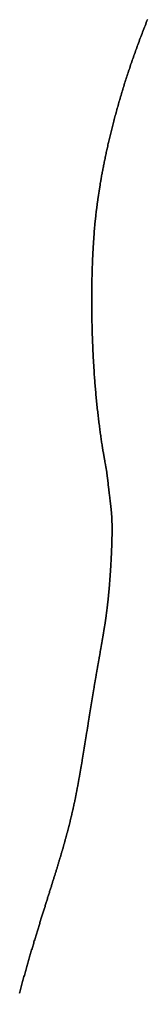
# Model space of a CAD drawing. Header units: inches. Extents: x 130170 to 284068, y 377793 to 804530.
# Drawn here: x 248910 to 248925.6, y 748165.6 to 748283.8 of the extents above; entities that cross this region are included whole.
import ezdxf

# ---------------------------------------------------------------- set-up
doc = ezdxf.new("R2010")
doc.units = ezdxf.units.IN
doc.header["$MEASUREMENT"] = 0
doc.layers.add('muni_il', color=7, linetype='Continuous')

msp = doc.modelspace()

# ---------------------------------------------------------------- linework, layer by layer
at = {"layer": 'muni_il'}
for points in [[(248925.57, 748283.8), (248925.49, 748283.61), (248925.41, 748283.42), (248925.34, 748283.22), (248925.26, 748283.03), (248925.19, 748282.84), (248925.11, 748282.65), (248925.04, 748282.46), (248924.96, 748282.26), (248924.89, 748282.07), (248924.81, 748281.88), (248924.74, 748281.69), (248924.67, 748281.5), (248924.6, 748281.3), (248924.53, 748281.11), (248924.46, 748280.92), (248924.38, 748280.73), (248924.31, 748280.54), (248924.25, 748280.35), (248924.18, 748280.16), (248924.11, 748279.97), (248924.04, 748279.78), (248923.97, 748279.59), (248923.91, 748279.4), (248923.84, 748279.21), (248923.77, 748279.02), (248923.71, 748278.83), (248923.64, 748278.64), (248923.58, 748278.45), (248923.51, 748278.27), (248923.45, 748278.08), (248923.39, 748277.89), (248923.32, 748277.7), (248923.26, 748277.52), (248923.2, 748277.33), (248923.14, 748277.15), (248923.08, 748276.96), (248923.02, 748276.77), (248922.96, 748276.59), (248922.9, 748276.41), (248922.84, 748276.22), (248922.78, 748276.04), (248922.73, 748275.86), (248922.67, 748275.67), (248922.61, 748275.49), (248922.56, 748275.31), (248922.5, 748275.13), (248922.45, 748274.95), (248922.39, 748274.77), (248922.34, 748274.59), (248922.29, 748274.41), (248922.23, 748274.23), (248922.18, 748274.05), (248922.13, 748273.88), (248922.08, 748273.7), (248922.03, 748273.53), (248921.98, 748273.35), (248921.93, 748273.17), (248921.88, 748273), (248921.83, 748272.83), (248921.78, 748272.65), (248921.74, 748272.48), (248921.69, 748272.31), (248921.64, 748272.14), (248921.6, 748271.97), (248921.55, 748271.8), (248921.51, 748271.63), (248921.46, 748271.46), (248921.42, 748271.29), (248921.38, 748271.13), (248921.33, 748270.96), (248921.29, 748270.8), (248921.25, 748270.63), (248921.21, 748270.47), (248921.17, 748270.3), (248921.13, 748270.14), (248921.09, 748269.98), (248921.05, 748269.82), (248921.01, 748269.66), (248920.97, 748269.5), (248920.93, 748269.34), (248920.89, 748269.18), (248920.86, 748269.03), (248920.82, 748268.87), (248920.79, 748268.71), (248920.75, 748268.56), (248920.72, 748268.4), (248920.68, 748268.25), (248920.65, 748268.1), (248920.61, 748267.95), (248920.58, 748267.8), (248920.55, 748267.65), (248920.51, 748267.5), (248920.48, 748267.35), (248920.45, 748267.2), (248920.42, 748267.05), (248920.39, 748266.91), (248920.36, 748266.76), (248920.33, 748266.62), (248920.3, 748266.47), (248920.27, 748266.33), (248920.24, 748266.19), (248920.22, 748266.05), (248920.19, 748265.91), (248920.16, 748265.77), (248920.13, 748265.63), (248920.11, 748265.49), (248920.08, 748265.35), (248920.06, 748265.22), (248920.03, 748265.08), (248920.01, 748264.95), (248919.98, 748264.81), (248919.96, 748264.68), (248919.93, 748264.54), (248919.91, 748264.41), (248919.89, 748264.28), (248919.87, 748264.15), (248919.84, 748264.02), (248919.82, 748263.89), (248919.8, 748263.76), (248919.78, 748263.63), (248919.76, 748263.51), (248919.74, 748263.38), (248919.72, 748263.26), (248919.7, 748263.13), (248919.68, 748263.01), (248919.66, 748262.88), (248919.64, 748262.76), (248919.62, 748262.64), (248919.6, 748262.51), (248919.58, 748262.39), (248919.57, 748262.27), (248919.55, 748262.15), (248919.53, 748262.03), (248919.51, 748261.91), (248919.5, 748261.79), (248919.48, 748261.67), (248919.47, 748261.56), (248919.45, 748261.44), (248919.43, 748261.32), (248919.42, 748261.21), (248919.4, 748261.09), (248919.39, 748260.97), (248919.38, 748260.86), (248919.36, 748260.74), (248919.35, 748260.63), (248919.33, 748260.51), (248919.32, 748260.4), (248919.31, 748260.29), (248919.29, 748260.17), (248919.28, 748260.06), (248919.27, 748259.95), (248919.26, 748259.83), (248919.24, 748259.72), (248919.23, 748259.61), (248919.22, 748259.5), (248919.21, 748259.39), (248919.2, 748259.27), (248919.19, 748259.16), (248919.17, 748259.05), (248919.16, 748258.94), (248919.15, 748258.83), (248919.14, 748258.71), (248919.13, 748258.6), (248919.12, 748258.49), (248919.11, 748258.38), (248919.1, 748258.27), (248919.09, 748258.15), (248919.08, 748258.04), (248919.07, 748257.93), (248919.07, 748257.82), (248919.06, 748257.7), (248919.05, 748257.59), (248919.04, 748257.48), (248919.03, 748257.36), (248919.02, 748257.25), (248919.01, 748257.13), (248919.01, 748257.02), (248919, 748256.9), (248918.99, 748256.79), (248918.98, 748256.67), (248918.97, 748256.55), (248918.97, 748256.44), (248918.96, 748256.32), (248918.95, 748256.2), (248918.95, 748256.08), (248918.94, 748255.96), (248918.93, 748255.84), (248918.93, 748255.72), (248918.92, 748255.6), (248918.91, 748255.48), (248918.91, 748255.35), (248918.9, 748255.23), (248918.89, 748255.1), (248918.89, 748254.98), (248918.88, 748254.85), (248918.88, 748254.73), (248918.87, 748254.6), (248918.87, 748254.47), (248918.86, 748254.34), (248918.86, 748254.21), (248918.85, 748254.08), (248918.85, 748253.95), (248918.84, 748253.81), (248918.84, 748253.68), (248918.83, 748253.54), (248918.83, 748253.41), (248918.83, 748253.27), (248918.82, 748253.13), (248918.82, 748252.99), (248918.81, 748252.85), (248918.81, 748252.71), (248918.81, 748252.56), (248918.8, 748252.42), (248918.8, 748252.27), (248918.8, 748252.13), (248918.8, 748251.98), (248918.79, 748251.83), (248918.79, 748251.68), (248918.79, 748251.53), (248918.79, 748251.38), (248918.78, 748251.22), (248918.78, 748251.07), (248918.78, 748250.91), (248918.78, 748250.75), (248918.78, 748250.6), (248918.78, 748250.44), (248918.78, 748250.27), (248918.78, 748250.11), (248918.78, 748249.95), (248918.78, 748249.78), (248918.78, 748249.62), (248918.78, 748249.45), (248918.78, 748249.28), (248918.78, 748249.11), (248918.78, 748248.94), (248918.78, 748248.77), (248918.78, 748248.59), (248918.78, 748248.42), (248918.78, 748248.24), (248918.79, 748248.06), (248918.79, 748247.88), (248918.79, 748247.7), (248918.79, 748247.52), (248918.8, 748247.34), (248918.8, 748247.16), (248918.8, 748246.97), (248918.81, 748246.79), (248918.81, 748246.6), (248918.82, 748246.41), (248918.82, 748246.22), (248918.83, 748246.03), (248918.83, 748245.84), (248918.84, 748245.65), (248918.84, 748245.46), (248918.85, 748245.26), (248918.86, 748245.07), (248918.87, 748244.87), (248918.87, 748244.68), (248918.88, 748244.48), (248918.89, 748244.28), (248918.9, 748244.08), (248918.91, 748243.88), (248918.91, 748243.68), (248918.92, 748243.48), (248918.93, 748243.28), (248918.94, 748243.08), (248918.95, 748242.88), (248918.96, 748242.67), (248918.98, 748242.47), (248918.99, 748242.26), (248919, 748242.06), (248919.01, 748241.86), (248919.02, 748241.65), (248919.04, 748241.44), (248919.05, 748241.24), (248919.06, 748241.03), (248919.08, 748240.83), (248919.09, 748240.62), (248919.11, 748240.41), (248919.12, 748240.21), (248919.14, 748240), (248919.15, 748239.79), (248919.17, 748239.59), (248919.19, 748239.38), (248919.2, 748239.18), (248919.22, 748238.97), (248919.24, 748238.77), (248919.26, 748238.56), (248919.28, 748238.36), (248919.29, 748238.16), (248919.31, 748237.95), (248919.33, 748237.75), (248919.35, 748237.55), (248919.37, 748237.35), (248919.39, 748237.15), (248919.41, 748236.95), (248919.43, 748236.75), (248919.45, 748236.55), (248919.48, 748236.36), (248919.5, 748236.16), (248919.52, 748235.97), (248919.54, 748235.78), (248919.56, 748235.59), (248919.59, 748235.4), (248919.61, 748235.21), (248919.63, 748235.02), (248919.65, 748234.84), (248919.68, 748234.65), (248919.7, 748234.47), (248919.72, 748234.29), (248919.75, 748234.11), (248919.77, 748233.94), (248919.79, 748233.76), (248919.82, 748233.59), (248919.84, 748233.42), (248919.87, 748233.25), (248919.89, 748233.09), (248919.91, 748232.92), (248919.94, 748232.76), (248919.96, 748232.6), (248919.98, 748232.45), (248920.01, 748232.29), (248920.03, 748232.14), (248920.05, 748231.99), (248920.08, 748231.85), (248920.1, 748231.71), (248920.12, 748231.57), (248920.14, 748231.43), (248920.17, 748231.3), (248920.19, 748231.17), (248920.21, 748231.04), (248920.23, 748230.91), (248920.25, 748230.79), (248920.27, 748230.68), (248920.29, 748230.56), (248920.31, 748230.45), (248920.33, 748230.34), (248920.35, 748230.24), (248920.37, 748230.14), (248920.38, 748230.04), (248920.4, 748229.95), (248920.42, 748229.86), (248920.43, 748229.78), (248920.45, 748229.69), (248920.46, 748229.62), (248920.48, 748229.54), (248920.49, 748229.47), (248920.5, 748229.4), (248920.52, 748229.34), (248920.53, 748229.28), (248920.54, 748229.22), (248920.55, 748229.17), (248920.56, 748229.12), (248920.57, 748229.08), (248920.58, 748229.03), (248920.58, 748228.99), (248920.59, 748228.96), (248920.6, 748228.92), (248920.6, 748228.89), (248920.61, 748228.87), (248920.61, 748228.84), (248920.62, 748228.82), (248920.62, 748228.79), (248920.62, 748228.77), (248920.62, 748228.76), (248920.63, 748228.74), (248920.63, 748228.72), (248920.63, 748228.7), (248920.63, 748228.69), (248920.76, 748227.5), (248920.78, 748227.3), (248920.79, 748227.19), (248920.8, 748227.1), (248920.81, 748227), (248920.83, 748226.9), (248920.84, 748226.81), (248920.85, 748226.72), (248920.86, 748226.63), (248920.87, 748226.54), (248920.88, 748226.45), (248920.89, 748226.37), (248920.9, 748226.28), (248920.91, 748226.2), (248920.92, 748226.12), (248920.93, 748226.04), (248920.94, 748225.97), (248920.95, 748225.89), (248920.96, 748225.82), (248920.97, 748225.75), (248920.97, 748225.68), (248920.98, 748225.61), (248920.99, 748225.55), (248921, 748225.48), (248921, 748225.42), (248921.01, 748225.36), (248921.02, 748225.3), (248921.03, 748225.24), (248921.03, 748225.18), (248921.04, 748225.12), (248921.05, 748225.07), (248921.05, 748225.01), (248921.06, 748224.96), (248921.07, 748224.91), (248921.07, 748224.86), (248921.08, 748224.81), (248921.08, 748224.76), (248921.09, 748224.71), (248921.09, 748224.66), (248921.1, 748224.61), (248921.1, 748224.57), (248921.11, 748224.52), (248921.11, 748224.48), (248921.12, 748224.44), (248921.12, 748224.39), (248921.13, 748224.35), (248921.13, 748224.31), (248921.13, 748224.27), (248921.14, 748224.23), (248921.14, 748224.19), (248921.15, 748224.15), (248921.15, 748224.11), (248921.15, 748224.07), (248921.16, 748224.04), (248921.16, 748224), (248921.16, 748223.96), (248921.17, 748223.93), (248921.17, 748223.89), (248921.17, 748223.85), (248921.17, 748223.82), (248921.18, 748223.78), (248921.18, 748223.75), (248921.18, 748223.71), (248921.19, 748223.68), (248921.19, 748223.64), (248921.19, 748223.61), (248921.19, 748223.58), (248921.2, 748223.54), (248921.2, 748223.51), (248921.2, 748223.48), (248921.2, 748223.44), (248921.2, 748223.41), (248921.21, 748223.38), (248921.21, 748223.34), (248921.21, 748223.31), (248921.21, 748223.28), (248921.21, 748223.25), (248921.21, 748223.21), (248921.22, 748223.18), (248921.22, 748223.15), (248921.22, 748223.12), (248921.22, 748223.08), (248921.22, 748223.05), (248921.22, 748223.02), (248921.22, 748222.99), (248921.23, 748222.96), (248921.23, 748222.92), (248921.23, 748222.89), (248921.23, 748222.86), (248921.23, 748222.83), (248921.23, 748222.79), (248921.23, 748222.76), (248921.23, 748222.73), (248921.23, 748222.7), (248921.23, 748222.67), (248921.24, 748222.63), (248921.24, 748222.6), (248921.24, 748222.57), (248921.24, 748222.54), (248921.24, 748222.5), (248921.24, 748222.47), (248921.24, 748222.44), (248921.24, 748222.41), (248921.24, 748222.37), (248921.24, 748222.34), (248921.24, 748222.31), (248921.24, 748222.28), (248921.24, 748222.24), (248921.24, 748222.21), (248921.24, 748222.18), (248921.24, 748222.14), (248921.24, 748222.11), (248921.24, 748222.08), (248921.24, 748222.04), (248921.24, 748222.01), (248921.24, 748221.98), (248921.24, 748221.94), (248921.24, 748221.91), (248921.24, 748221.88), (248921.24, 748221.84), (248921.24, 748221.81), (248921.24, 748221.78), (248921.24, 748221.74), (248921.24, 748221.71), (248921.24, 748221.67), (248921.24, 748221.64), (248921.24, 748221.61), (248921.24, 748221.57), (248921.24, 748221.54), (248921.24, 748221.5), (248921.24, 748221.47), (248921.24, 748221.43), (248921.24, 748221.4), (248921.24, 748221.36), (248921.24, 748221.33), (248921.24, 748221.29), (248921.24, 748221.26), (248921.24, 748221.22), (248921.24, 748221.19), (248921.24, 748221.15), (248921.24, 748221.12), (248921.24, 748221.08), (248921.24, 748221.04), (248921.24, 748221.01), (248921.23, 748220.97), (248921.23, 748220.94), (248921.23, 748220.9), (248921.23, 748220.86), (248921.23, 748220.83), (248921.23, 748220.79), (248921.23, 748220.75), (248921.23, 748220.72), (248921.23, 748220.68), (248921.23, 748220.64), (248921.23, 748220.61), (248921.23, 748220.57), (248921.22, 748220.53), (248921.22, 748220.5), (248921.22, 748220.46), (248921.22, 748220.42), (248921.22, 748220.38), (248921.22, 748220.35), (248921.22, 748220.31), (248921.22, 748220.27), (248921.22, 748220.23), (248921.21, 748220.19), (248921.21, 748220.16), (248921.21, 748220.12), (248921.21, 748220.08), (248921.21, 748220.04), (248921.21, 748220), (248921.21, 748219.96), (248921.21, 748219.92), (248921.2, 748219.89), (248921.2, 748219.85), (248921.2, 748219.81), (248921.2, 748219.77), (248921.2, 748219.73), (248921.2, 748219.69), (248921.2, 748219.65), (248921.19, 748219.61), (248921.19, 748219.57), (248921.19, 748219.53), (248921.19, 748219.49), (248921.19, 748219.45), (248921.19, 748219.41), (248921.19, 748219.37), (248921.18, 748219.33), (248921.18, 748219.29), (248921.18, 748219.25), (248921.18, 748219.21), (248921.18, 748219.17), (248921.18, 748219.13), (248921.17, 748219.09), (248921.17, 748219.05), (248921.17, 748219.01), (248921.17, 748218.97), (248921.17, 748218.93), (248921.16, 748218.89), (248921.16, 748218.84), (248921.16, 748218.8), (248921.16, 748218.76), (248921.16, 748218.72), (248921.15, 748218.68), (248921.15, 748218.64), (248921.15, 748218.6), (248921.15, 748218.55), (248921.15, 748218.51), (248921.14, 748218.47), (248921.14, 748218.43), (248921.14, 748218.39), (248921.14, 748218.34), (248921.14, 748218.3), (248921.13, 748218.26), (248921.13, 748218.22), (248921.13, 748218.17), (248921.13, 748218.13), (248921.13, 748218.09), (248921.12, 748218.05), (248921.12, 748218), (248921.12, 748217.96), (248921.12, 748217.92), (248921.11, 748217.87), (248921.11, 748217.83), (248921.11, 748217.79), (248921.11, 748217.74), (248921.1, 748217.7), (248921.1, 748217.66), (248921.1, 748217.61), (248921.1, 748217.57), (248921.09, 748217.53), (248921.09, 748217.48), (248921.09, 748217.44), (248921.09, 748217.4), (248921.08, 748217.35), (248921.08, 748217.31), (248921.08, 748217.26), (248921.08, 748217.22), (248921.07, 748217.18), (248921.07, 748217.13), (248921.07, 748217.09), (248921.07, 748217.04), (248921.06, 748217), (248921.06, 748216.96), (248921.06, 748216.91), (248921.05, 748216.87), (248921.05, 748216.82), (248921.05, 748216.78), (248921.05, 748216.74), (248921.04, 748216.69), (248921.04, 748216.65), (248921.04, 748216.6), (248921.03, 748216.56), (248921.03, 748216.51), (248921.03, 748216.47), (248921.03, 748216.42), (248921.02, 748216.38), (248921.02, 748216.34), (248921.02, 748216.29), (248921.01, 748216.25), (248921.01, 748216.2), (248921.01, 748216.16), (248921, 748216.11), (248921, 748216.07), (248921, 748216.02), (248920.99, 748215.98), (248920.99, 748215.93), (248920.99, 748215.89), (248920.98, 748215.84), (248920.98, 748215.8), (248920.98, 748215.76), (248920.98, 748215.71), (248920.97, 748215.67), (248920.97, 748215.62), (248920.97, 748215.58), (248920.96, 748215.53), (248920.96, 748215.49), (248920.95, 748215.44), (248920.95, 748215.4), (248920.95, 748215.35), (248920.94, 748215.31), (248920.94, 748215.26), (248920.94, 748215.22), (248920.93, 748215.18), (248920.93, 748215.13), (248920.93, 748215.09), (248920.92, 748215.04), (248920.92, 748215), (248920.92, 748214.95), (248920.91, 748214.91), (248920.91, 748214.87), (248920.91, 748214.82), (248920.9, 748214.78), (248920.9, 748214.73), (248920.89, 748214.69), (248920.89, 748214.64), (248920.89, 748214.6), (248920.88, 748214.56), (248920.88, 748214.51), (248920.87, 748214.47), (248920.87, 748214.42), (248920.87, 748214.38), (248920.86, 748214.34), (248920.86, 748214.29), (248920.86, 748214.25), (248920.85, 748214.2), (248920.85, 748214.16), (248920.84, 748214.12), (248920.84, 748214.07), (248920.83, 748214.03), (248920.83, 748213.98), (248920.83, 748213.94), (248920.82, 748213.9), (248920.82, 748213.85), (248920.81, 748213.81), (248920.81, 748213.77), (248920.81, 748213.72), (248920.8, 748213.68), (248920.8, 748213.64), (248920.79, 748213.59), (248920.79, 748213.55), (248920.78, 748213.51), (248920.78, 748213.46), (248920.78, 748213.42), (248920.77, 748213.38), (248920.77, 748213.33), (248920.76, 748213.29), (248920.76, 748213.25), (248920.75, 748213.2), (248920.75, 748213.16), (248920.74, 748213.12), (248920.74, 748213.07), (248920.73, 748213.03), (248920.73, 748212.99), (248920.72, 748212.94), (248920.72, 748212.9), (248920.71, 748212.86), (248920.71, 748212.81), (248920.7, 748212.77), (248920.7, 748212.73), (248920.69, 748212.68), (248920.69, 748212.64), (248920.68, 748212.6), (248920.68, 748212.55), (248920.67, 748212.51), (248920.67, 748212.47), (248920.66, 748212.42), (248920.66, 748212.38), (248920.65, 748212.34), (248920.65, 748212.29), (248920.64, 748212.25), (248920.64, 748212.21), (248920.63, 748212.16), (248920.63, 748212.12), (248920.62, 748212.08), (248920.62, 748212.03), (248920.61, 748211.99), (248920.6, 748211.95), (248920.6, 748211.9), (248920.59, 748211.86), (248920.59, 748211.82), (248920.58, 748211.77), (248920.58, 748211.73), (248920.57, 748211.68), (248920.56, 748211.64), (248920.56, 748211.6), (248920.55, 748211.55), (248920.55, 748211.51), (248920.54, 748211.46), (248920.53, 748211.42), (248920.53, 748211.38), (248920.52, 748211.33), (248920.51, 748211.29), (248920.51, 748211.24), (248920.5, 748211.2), (248920.5, 748211.15), (248920.49, 748211.11), (248920.48, 748211.06), (248920.48, 748211.02), (248920.47, 748210.97), (248920.46, 748210.93), (248920.46, 748210.88), (248920.45, 748210.84), (248920.44, 748210.79), (248920.44, 748210.75), (248920.43, 748210.7), (248920.42, 748210.65), (248920.42, 748210.61), (248920.41, 748210.56), (248920.4, 748210.52), (248920.39, 748210.47), (248920.39, 748210.42), (248920.38, 748210.38), (248920.37, 748210.33), (248920.36, 748210.28), (248920.36, 748210.23), (248920.35, 748210.19), (248920.34, 748210.14), (248920.33, 748210.09), (248920.33, 748210.04), (248920.32, 748210), (248920.31, 748209.95), (248920.3, 748209.9), (248920.3, 748209.85), (248920.29, 748209.8), (248920.28, 748209.75), (248920.27, 748209.7), (248920.26, 748209.66), (248920.26, 748209.61), (248920.25, 748209.56), (248920.24, 748209.51), (248920.23, 748209.46), (248920.22, 748209.41), (248920.21, 748209.36), (248920.21, 748209.31), (248920.2, 748209.25), (248920.19, 748209.2), (248920.18, 748209.15), (248920.17, 748209.1), (248920.16, 748209.05), (248920.15, 748209), (248920.15, 748208.95), (248920.14, 748208.89), (248920.13, 748208.84), (248920.12, 748208.79), (248920.11, 748208.73), (248920.1, 748208.68), (248920.09, 748208.63), (248920.08, 748208.57), (248920.07, 748208.52), (248920.06, 748208.47), (248920.05, 748208.41), (248920.05, 748208.36), (248920.04, 748208.3), (248920.03, 748208.25), (248920.02, 748208.19), (248920.01, 748208.14), (248920, 748208.08), (248919.99, 748208.02), (248919.98, 748207.97), (248919.97, 748207.91), (248919.96, 748207.85), (248919.95, 748207.8), (248919.94, 748207.74), (248919.93, 748207.68), (248919.92, 748207.62), (248919.91, 748207.56), (248919.9, 748207.51), (248919.89, 748207.45), (248919.88, 748207.39), (248919.87, 748207.33), (248919.86, 748207.27), (248919.84, 748207.21), (248919.83, 748207.15), (248919.82, 748207.09), (248919.81, 748207.03), (248919.8, 748206.97), (248919.79, 748206.91), (248919.78, 748206.84), (248919.77, 748206.78), (248919.76, 748206.72), (248919.75, 748206.66), (248919.74, 748206.59), (248919.73, 748206.53), (248919.71, 748206.47), (248919.7, 748206.4), (248919.69, 748206.34), (248919.68, 748206.28), (248919.67, 748206.21), (248919.66, 748206.15), (248919.65, 748206.08), (248919.63, 748206.02), (248919.62, 748205.95), (248919.61, 748205.89), (248919.6, 748205.82), (248919.59, 748205.75), (248919.58, 748205.69), (248919.57, 748205.62), (248919.55, 748205.55), (248919.54, 748205.49), (248919.53, 748205.42), (248919.52, 748205.35), (248919.51, 748205.28), (248919.49, 748205.21), (248919.48, 748205.14), (248919.47, 748205.07), (248919.46, 748205.01), (248919.45, 748204.94), (248919.43, 748204.87), (248919.42, 748204.8), (248919.41, 748204.72), (248919.4, 748204.65), (248919.38, 748204.58), (248919.37, 748204.51), (248919.36, 748204.44), (248919.35, 748204.37), (248919.33, 748204.3), (248919.32, 748204.22), (248919.31, 748204.15), (248919.3, 748204.08), (248919.28, 748204.01), (248919.27, 748203.93), (248919.26, 748203.86), (248919.25, 748203.78), (248919.23, 748203.71), (248919.22, 748203.64), (248919.21, 748203.56), (248919.2, 748203.49), (248919.18, 748203.41), (248919.17, 748203.34), (248919.16, 748203.26), (248919.14, 748203.19), (248919.13, 748203.11), (248919.12, 748203.03), (248919.11, 748202.96), (248919.09, 748202.88), (248919.08, 748202.8), (248919.07, 748202.73), (248919.05, 748202.65), (248919.04, 748202.57), (248919.03, 748202.49), (248919.01, 748202.42), (248919, 748202.34), (248918.99, 748202.26), (248918.97, 748202.18), (248918.96, 748202.1), (248918.95, 748202.02), (248918.93, 748201.95), (248918.92, 748201.87), (248918.91, 748201.79), (248918.89, 748201.71), (248918.88, 748201.63), (248918.87, 748201.55), (248918.86, 748201.47), (248918.84, 748201.39), (248918.83, 748201.31), (248918.82, 748201.23), (248918.8, 748201.15), (248918.79, 748201.06), (248918.77, 748200.98), (248918.76, 748200.9), (248918.75, 748200.82), (248918.73, 748200.74), (248918.72, 748200.66), (248918.71, 748200.58), (248918.69, 748200.5), (248918.68, 748200.41), (248918.67, 748200.33), (248918.65, 748200.25), (248918.64, 748200.17), (248918.63, 748200.08), (248918.61, 748200), (248918.6, 748199.92), (248918.59, 748199.84), (248918.57, 748199.75), (248918.56, 748199.67), (248918.55, 748199.59), (248918.53, 748199.51), (248918.52, 748199.42), (248918.51, 748199.34), (248918.49, 748199.26), (248918.48, 748199.17), (248918.47, 748199.09), (248918.45, 748199.01), (248918.44, 748198.92), (248918.42, 748198.84), (248918.41, 748198.76), (248918.4, 748198.67), (248918.38, 748198.59), (248918.37, 748198.5), (248918.36, 748198.42), (248918.34, 748198.34), (248918.33, 748198.25), (248918.32, 748198.17), (248918.3, 748198.09), (248918.29, 748198), (248918.28, 748197.92), (248918.26, 748197.83), (248918.25, 748197.75), (248918.24, 748197.67), (248918.22, 748197.58), (248918.21, 748197.5), (248918.2, 748197.41), (248918.18, 748197.33), (248918.17, 748197.25), (248918.15, 748197.16), (248918.14, 748197.08), (248918.13, 748196.99), (248918.11, 748196.91), (248918.1, 748196.83), (248918.09, 748196.74), (248918.07, 748196.66), (248918.06, 748196.57), (248918.05, 748196.49), (248918.03, 748196.41), (248918.02, 748196.32), (248918.01, 748196.24), (248917.99, 748196.15), (248917.98, 748196.07), (248917.97, 748195.99), (248917.95, 748195.9), (248917.94, 748195.82), (248917.93, 748195.74), (248917.91, 748195.65), (248917.9, 748195.57), (248917.88, 748195.49), (248917.87, 748195.4), (248917.86, 748195.32), (248917.84, 748195.24), (248917.83, 748195.15), (248917.82, 748195.07), (248917.8, 748194.99), (248917.79, 748194.9), (248917.78, 748194.82), (248917.76, 748194.74), (248917.75, 748194.66), (248917.74, 748194.57), (248917.72, 748194.49), (248917.71, 748194.41), (248917.7, 748194.33), (248917.68, 748194.24), (248917.67, 748194.16), (248917.65, 748194.08), (248917.64, 748194), (248917.63, 748193.92), (248917.61, 748193.83), (248917.6, 748193.75), (248917.59, 748193.67), (248917.57, 748193.59), (248917.56, 748193.51), (248917.55, 748193.43), (248917.53, 748193.35), (248917.52, 748193.26), (248917.5, 748193.18), (248917.49, 748193.1), (248917.48, 748193.02), (248917.46, 748192.94), (248917.45, 748192.86), (248917.44, 748192.78), (248917.42, 748192.7), (248917.41, 748192.62), (248917.39, 748192.54), (248917.38, 748192.46), (248917.37, 748192.38), (248917.35, 748192.3), (248917.34, 748192.22), (248917.32, 748192.14), (248917.31, 748192.06), (248917.3, 748191.98), (248917.28, 748191.9), (248917.27, 748191.82), (248917.25, 748191.74), (248917.24, 748191.66), (248917.22, 748191.58), (248917.21, 748191.5), (248917.2, 748191.42), (248917.18, 748191.34), (248917.17, 748191.26), (248917.15, 748191.18), (248917.14, 748191.11), (248917.12, 748191.03), (248917.11, 748190.95), (248917.09, 748190.87), (248917.08, 748190.79), (248917.07, 748190.71), (248917.05, 748190.63), (248917.04, 748190.56), (248917.02, 748190.48), (248917.01, 748190.4), (248916.99, 748190.32), (248916.98, 748190.24), (248916.96, 748190.17), (248916.95, 748190.09), (248916.93, 748190.01), (248916.92, 748189.93), (248916.9, 748189.85), (248916.88, 748189.78), (248916.87, 748189.7), (248916.85, 748189.62), (248916.84, 748189.54), (248916.82, 748189.47), (248916.81, 748189.39), (248916.79, 748189.31), (248916.78, 748189.23), (248916.76, 748189.16), (248916.74, 748189.08), (248916.73, 748189), (248916.71, 748188.93), (248916.7, 748188.85), (248916.68, 748188.77), (248916.66, 748188.69), (248916.65, 748188.62), (248916.63, 748188.54), (248916.61, 748188.46), (248916.6, 748188.38), (248916.58, 748188.31), (248916.56, 748188.23), (248916.55, 748188.15), (248916.53, 748188.08), (248916.51, 748188), (248916.5, 748187.92), (248916.48, 748187.84), (248916.46, 748187.77), (248916.44, 748187.69), (248916.43, 748187.61), (248916.41, 748187.54), (248916.39, 748187.46), (248916.37, 748187.38), (248916.36, 748187.3), (248916.34, 748187.23), (248916.32, 748187.15), (248916.3, 748187.07), (248916.28, 748186.99), (248916.26, 748186.91), (248916.25, 748186.84), (248916.23, 748186.76), (248916.21, 748186.68), (248916.19, 748186.6), (248916.17, 748186.52), (248916.15, 748186.45), (248916.13, 748186.37), (248916.11, 748186.29), (248916.09, 748186.21), (248916.07, 748186.13), (248916.05, 748186.05), (248916.03, 748185.97), (248916.01, 748185.89), (248915.99, 748185.82), (248915.97, 748185.74), (248915.95, 748185.66), (248915.93, 748185.58), (248915.91, 748185.5), (248915.89, 748185.42), (248915.87, 748185.34), (248915.85, 748185.26), (248915.83, 748185.18), (248915.81, 748185.1), (248915.79, 748185.02), (248915.76, 748184.94), (248915.74, 748184.85), (248915.72, 748184.77), (248915.7, 748184.69), (248915.68, 748184.61), (248915.66, 748184.53), (248915.63, 748184.45), (248915.61, 748184.36), (248915.59, 748184.28), (248915.56, 748184.2), (248915.54, 748184.12), (248915.52, 748184.03), (248915.5, 748183.95), (248915.47, 748183.87), (248915.45, 748183.78), (248915.42, 748183.7), (248915.4, 748183.61), (248915.38, 748183.53), (248915.35, 748183.44), (248915.33, 748183.36), (248915.3, 748183.27), (248915.28, 748183.19), (248915.25, 748183.1), (248915.23, 748183.01), (248915.2, 748182.93), (248915.18, 748182.84), (248915.15, 748182.75), (248915.13, 748182.67), (248915.1, 748182.58), (248915.07, 748182.49), (248915.05, 748182.4), (248915.02, 748182.31), (248915, 748182.22), (248914.97, 748182.13), (248914.94, 748182.04), (248914.91, 748181.95), (248914.89, 748181.86), (248914.86, 748181.77), (248914.83, 748181.68), (248914.8, 748181.59), (248914.78, 748181.5), (248914.75, 748181.41), (248914.72, 748181.31), (248914.69, 748181.22), (248914.66, 748181.13), (248914.63, 748181.03), (248914.61, 748180.94), (248914.58, 748180.84), (248914.55, 748180.75), (248914.52, 748180.65), (248914.49, 748180.56), (248914.46, 748180.46), (248914.43, 748180.36), (248914.4, 748180.27), (248914.37, 748180.17), (248914.34, 748180.07), (248914.31, 748179.97), (248914.28, 748179.87), (248914.24, 748179.77), (248914.21, 748179.67), (248914.18, 748179.57), (248914.15, 748179.47), (248914.12, 748179.37), (248914.09, 748179.27), (248914.05, 748179.17), (248914.02, 748179.06), (248913.99, 748178.96), (248913.96, 748178.86), (248913.92, 748178.75), (248913.89, 748178.65), (248913.86, 748178.54), (248913.82, 748178.44), (248913.79, 748178.33), (248913.76, 748178.22), (248913.72, 748178.12), (248913.69, 748178.01), (248913.65, 748177.9), (248913.62, 748177.79), (248913.59, 748177.68), (248913.55, 748177.57), (248913.52, 748177.46), (248913.48, 748177.35), (248913.45, 748177.24), (248913.41, 748177.13), (248913.38, 748177.02), (248913.34, 748176.9), (248913.3, 748176.79), (248913.27, 748176.68), (248913.23, 748176.56), (248913.2, 748176.45), (248913.16, 748176.33), (248913.12, 748176.21), (248913.09, 748176.1), (248913.05, 748175.98), (248913.01, 748175.86), (248912.97, 748175.74), (248912.94, 748175.62), (248912.9, 748175.5), (248912.86, 748175.38), (248912.82, 748175.26), (248912.79, 748175.14), (248912.75, 748175.02), (248912.71, 748174.9), (248912.67, 748174.77), (248912.63, 748174.65), (248912.59, 748174.53), (248912.55, 748174.4), (248912.52, 748174.28), (248912.48, 748174.15), (248912.44, 748174.02), (248912.4, 748173.89), (248912.36, 748173.77), (248912.32, 748173.64), (248912.28, 748173.51), (248912.24, 748173.38), (248912.2, 748173.25), (248912.16, 748173.12), (248912.12, 748172.99), (248912.08, 748172.86), (248912.04, 748172.72), (248912, 748172.59), (248911.96, 748172.46), (248911.92, 748172.32), (248911.88, 748172.19), (248911.84, 748172.05), (248911.79, 748171.92), (248911.75, 748171.78), (248911.71, 748171.64), (248911.67, 748171.5), (248911.63, 748171.37), (248911.59, 748171.23), (248911.55, 748171.09), (248911.51, 748170.95), (248911.46, 748170.81), (248911.42, 748170.67), (248911.38, 748170.52), (248911.34, 748170.38), (248911.3, 748170.24), (248911.25, 748170.1), (248911.21, 748169.95), (248911.17, 748169.81), (248911.13, 748169.66), (248911.09, 748169.52), (248911.04, 748169.37), (248911, 748169.22), (248910.96, 748169.08), (248910.92, 748168.93), (248910.87, 748168.78), (248910.83, 748168.63), (248910.79, 748168.48), (248910.75, 748168.33), (248910.7, 748168.18), (248910.66, 748168.03), (248910.62, 748167.88), (248910.58, 748167.72), (248910.53, 748167.57), (248910.49, 748167.42), (248910.45, 748167.26), (248910.4, 748167.11), (248910.36, 748166.96), (248910.32, 748166.8), (248910.28, 748166.64), (248910.23, 748166.49), (248910.19, 748166.33), (248910.15, 748166.17), (248910.11, 748166.02), (248910.06, 748165.86), (248910.02, 748165.7), (248909.98, 748165.54)], [(248909.98, 748165.54), (248910.02, 748165.7), (248910.06, 748165.86), (248910.11, 748166.02), (248910.15, 748166.17), (248910.19, 748166.33), (248910.23, 748166.49), (248910.28, 748166.64), (248910.32, 748166.8), (248910.36, 748166.96), (248910.4, 748167.11), (248910.45, 748167.26), (248910.49, 748167.42), (248910.53, 748167.57), (248910.58, 748167.72), (248910.62, 748167.88), (248910.66, 748168.03), (248910.7, 748168.18), (248910.75, 748168.33), (248910.79, 748168.48), (248910.83, 748168.63), (248910.87, 748168.78), (248910.92, 748168.93), (248910.96, 748169.08), (248911, 748169.22), (248911.04, 748169.37), (248911.09, 748169.52), (248911.13, 748169.66), (248911.17, 748169.81), (248911.21, 748169.95), (248911.25, 748170.1), (248911.3, 748170.24), (248911.34, 748170.38), (248911.38, 748170.52), (248911.42, 748170.67), (248911.46, 748170.81), (248911.51, 748170.95), (248911.55, 748171.09), (248911.59, 748171.23), (248911.63, 748171.37), (248911.67, 748171.5), (248911.71, 748171.64), (248911.75, 748171.78), (248911.79, 748171.92), (248911.84, 748172.05), (248911.88, 748172.19), (248911.92, 748172.32), (248911.96, 748172.46), (248912, 748172.59), (248912.04, 748172.72), (248912.08, 748172.86), (248912.12, 748172.99), (248912.16, 748173.12), (248912.2, 748173.25), (248912.24, 748173.38), (248912.28, 748173.51), (248912.32, 748173.64), (248912.36, 748173.77), (248912.4, 748173.89), (248912.44, 748174.02), (248912.48, 748174.15), (248912.52, 748174.28), (248912.55, 748174.4), (248912.59, 748174.53), (248912.63, 748174.65), (248912.67, 748174.77), (248912.71, 748174.9), (248912.75, 748175.02), (248912.79, 748175.14), (248912.82, 748175.26), (248912.86, 748175.38), (248912.9, 748175.5), (248912.94, 748175.62), (248912.97, 748175.74), (248913.01, 748175.86), (248913.05, 748175.98), (248913.09, 748176.1), (248913.12, 748176.21), (248913.16, 748176.33), (248913.2, 748176.45), (248913.23, 748176.56), (248913.27, 748176.68), (248913.3, 748176.79), (248913.34, 748176.9), (248913.38, 748177.02), (248913.41, 748177.13), (248913.45, 748177.24), (248913.48, 748177.35), (248913.52, 748177.46), (248913.55, 748177.57), (248913.59, 748177.68), (248913.62, 748177.79), (248913.65, 748177.9), (248913.69, 748178.01), (248913.72, 748178.12), (248913.76, 748178.22), (248913.79, 748178.33), (248913.82, 748178.44), (248913.86, 748178.54), (248913.89, 748178.65), (248913.92, 748178.75), (248913.96, 748178.86), (248913.99, 748178.96), (248914.02, 748179.06), (248914.05, 748179.17), (248914.09, 748179.27), (248914.12, 748179.37), (248914.15, 748179.47), (248914.18, 748179.57), (248914.21, 748179.67), (248914.24, 748179.77), (248914.28, 748179.87), (248914.31, 748179.97), (248914.34, 748180.07), (248914.37, 748180.17), (248914.4, 748180.27), (248914.43, 748180.36), (248914.46, 748180.46), (248914.49, 748180.56), (248914.52, 748180.65), (248914.55, 748180.75), (248914.58, 748180.84), (248914.61, 748180.94), (248914.63, 748181.03), (248914.66, 748181.13), (248914.69, 748181.22), (248914.72, 748181.31), (248914.75, 748181.41), (248914.78, 748181.5), (248914.8, 748181.59), (248914.83, 748181.68), (248914.86, 748181.77), (248914.89, 748181.86), (248914.91, 748181.95), (248914.94, 748182.04), (248914.97, 748182.13), (248915, 748182.22), (248915.02, 748182.31), (248915.05, 748182.4), (248915.07, 748182.49), (248915.1, 748182.58), (248915.13, 748182.67), (248915.15, 748182.75), (248915.18, 748182.84), (248915.2, 748182.93), (248915.23, 748183.01), (248915.25, 748183.1), (248915.28, 748183.19), (248915.3, 748183.27), (248915.33, 748183.36), (248915.35, 748183.44), (248915.38, 748183.53), (248915.4, 748183.61), (248915.42, 748183.7), (248915.45, 748183.78), (248915.47, 748183.87), (248915.5, 748183.95), (248915.52, 748184.03), (248915.54, 748184.12), (248915.56, 748184.2), (248915.59, 748184.28), (248915.61, 748184.36), (248915.63, 748184.45), (248915.66, 748184.53), (248915.68, 748184.61), (248915.7, 748184.69), (248915.72, 748184.77), (248915.74, 748184.85), (248915.76, 748184.94), (248915.79, 748185.02), (248915.81, 748185.1), (248915.83, 748185.18), (248915.85, 748185.26), (248915.87, 748185.34), (248915.89, 748185.42), (248915.91, 748185.5), (248915.93, 748185.58), (248915.95, 748185.66), (248915.97, 748185.74), (248915.99, 748185.82), (248916.01, 748185.89), (248916.03, 748185.97), (248916.05, 748186.05), (248916.07, 748186.13), (248916.09, 748186.21), (248916.11, 748186.29), (248916.13, 748186.37), (248916.15, 748186.45), (248916.17, 748186.52), (248916.19, 748186.6), (248916.21, 748186.68), (248916.23, 748186.76), (248916.25, 748186.84), (248916.26, 748186.91), (248916.28, 748186.99), (248916.3, 748187.07), (248916.32, 748187.15), (248916.34, 748187.23), (248916.36, 748187.3), (248916.37, 748187.38), (248916.39, 748187.46), (248916.41, 748187.54), (248916.43, 748187.61), (248916.44, 748187.69), (248916.46, 748187.77), (248916.48, 748187.84), (248916.5, 748187.92), (248916.51, 748188), (248916.53, 748188.08), (248916.55, 748188.15), (248916.56, 748188.23), (248916.58, 748188.31), (248916.6, 748188.38), (248916.61, 748188.46), (248916.63, 748188.54), (248916.65, 748188.62), (248916.66, 748188.69), (248916.68, 748188.77), (248916.7, 748188.85), (248916.71, 748188.93), (248916.73, 748189), (248916.74, 748189.08), (248916.76, 748189.16), (248916.78, 748189.23), (248916.79, 748189.31), (248916.81, 748189.39), (248916.82, 748189.47), (248916.84, 748189.54), (248916.85, 748189.62), (248916.87, 748189.7), (248916.88, 748189.78), (248916.9, 748189.85), (248916.92, 748189.93), (248916.93, 748190.01), (248916.95, 748190.09), (248916.96, 748190.17), (248916.98, 748190.24), (248916.99, 748190.32), (248917.01, 748190.4), (248917.02, 748190.48), (248917.04, 748190.56), (248917.05, 748190.63), (248917.07, 748190.71), (248917.08, 748190.79), (248917.09, 748190.87), (248917.11, 748190.95), (248917.12, 748191.03), (248917.14, 748191.11), (248917.15, 748191.18), (248917.17, 748191.26), (248917.18, 748191.34), (248917.2, 748191.42), (248917.21, 748191.5), (248917.22, 748191.58), (248917.24, 748191.66), (248917.25, 748191.74), (248917.27, 748191.82), (248917.28, 748191.9), (248917.3, 748191.98), (248917.31, 748192.06), (248917.32, 748192.14), (248917.34, 748192.22), (248917.35, 748192.3), (248917.37, 748192.38), (248917.38, 748192.46), (248917.39, 748192.54), (248917.41, 748192.62), (248917.42, 748192.7), (248917.44, 748192.78), (248917.45, 748192.86), (248917.46, 748192.94), (248917.48, 748193.02), (248917.49, 748193.1), (248917.5, 748193.18), (248917.52, 748193.26), (248917.53, 748193.35), (248917.55, 748193.43), (248917.56, 748193.51), (248917.57, 748193.59), (248917.59, 748193.67), (248917.6, 748193.75), (248917.61, 748193.83), (248917.63, 748193.92), (248917.64, 748194), (248917.65, 748194.08), (248917.67, 748194.16), (248917.68, 748194.24), (248917.7, 748194.33), (248917.71, 748194.41), (248917.72, 748194.49), (248917.74, 748194.57), (248917.75, 748194.66), (248917.76, 748194.74), (248917.78, 748194.82), (248917.79, 748194.9), (248917.8, 748194.99), (248917.82, 748195.07), (248917.83, 748195.15), (248917.84, 748195.24), (248917.86, 748195.32), (248917.87, 748195.4), (248917.88, 748195.49), (248917.9, 748195.57), (248917.91, 748195.65), (248917.93, 748195.74), (248917.94, 748195.82), (248917.95, 748195.9), (248917.97, 748195.99), (248917.98, 748196.07), (248917.99, 748196.15), (248918.01, 748196.24), (248918.02, 748196.32), (248918.03, 748196.41), (248918.05, 748196.49), (248918.06, 748196.57), (248918.07, 748196.66), (248918.09, 748196.74), (248918.1, 748196.83), (248918.11, 748196.91), (248918.13, 748196.99), (248918.14, 748197.08), (248918.15, 748197.16), (248918.17, 748197.25), (248918.18, 748197.33), (248918.2, 748197.41), (248918.21, 748197.5), (248918.22, 748197.58), (248918.24, 748197.67), (248918.25, 748197.75), (248918.26, 748197.83), (248918.28, 748197.92), (248918.29, 748198), (248918.3, 748198.09), (248918.32, 748198.17), (248918.33, 748198.25), (248918.34, 748198.34), (248918.36, 748198.42), (248918.37, 748198.5), (248918.38, 748198.59), (248918.4, 748198.67), (248918.41, 748198.76), (248918.42, 748198.84), (248918.44, 748198.92), (248918.45, 748199.01), (248918.47, 748199.09), (248918.48, 748199.17), (248918.49, 748199.26), (248918.51, 748199.34), (248918.52, 748199.42), (248918.53, 748199.51), (248918.55, 748199.59), (248918.56, 748199.67), (248918.57, 748199.75), (248918.59, 748199.84), (248918.6, 748199.92), (248918.61, 748200), (248918.63, 748200.08), (248918.64, 748200.17), (248918.65, 748200.25), (248918.67, 748200.33), (248918.68, 748200.41), (248918.69, 748200.5), (248918.71, 748200.58), (248918.72, 748200.66), (248918.73, 748200.74), (248918.75, 748200.82), (248918.76, 748200.9), (248918.77, 748200.98), (248918.79, 748201.06), (248918.8, 748201.15), (248918.82, 748201.23), (248918.83, 748201.31), (248918.84, 748201.39), (248918.86, 748201.47), (248918.87, 748201.55), (248918.88, 748201.63), (248918.89, 748201.71), (248918.91, 748201.79), (248918.92, 748201.87), (248918.93, 748201.95), (248918.95, 748202.02), (248918.96, 748202.1), (248918.97, 748202.18), (248918.99, 748202.26), (248919, 748202.34), (248919.01, 748202.42), (248919.03, 748202.49), (248919.04, 748202.57), (248919.05, 748202.65), (248919.07, 748202.73), (248919.08, 748202.8), (248919.09, 748202.88), (248919.11, 748202.96), (248919.12, 748203.03), (248919.13, 748203.11), (248919.14, 748203.19), (248919.16, 748203.26), (248919.17, 748203.34), (248919.18, 748203.41), (248919.2, 748203.49), (248919.21, 748203.56), (248919.22, 748203.64), (248919.23, 748203.71), (248919.25, 748203.78), (248919.26, 748203.86), (248919.27, 748203.93), (248919.28, 748204.01), (248919.3, 748204.08), (248919.31, 748204.15), (248919.32, 748204.22), (248919.33, 748204.3), (248919.35, 748204.37), (248919.36, 748204.44), (248919.37, 748204.51), (248919.38, 748204.58), (248919.4, 748204.65), (248919.41, 748204.72), (248919.42, 748204.8), (248919.43, 748204.87), (248919.45, 748204.94), (248919.46, 748205.01), (248919.47, 748205.07), (248919.48, 748205.14), (248919.49, 748205.21), (248919.51, 748205.28), (248919.52, 748205.35), (248919.53, 748205.42), (248919.54, 748205.49), (248919.55, 748205.55), (248919.57, 748205.62), (248919.58, 748205.69), (248919.59, 748205.75), (248919.6, 748205.82), (248919.61, 748205.89), (248919.62, 748205.95), (248919.63, 748206.02), (248919.65, 748206.08), (248919.66, 748206.15), (248919.67, 748206.21), (248919.68, 748206.28), (248919.69, 748206.34), (248919.7, 748206.4), (248919.71, 748206.47), (248919.73, 748206.53), (248919.74, 748206.59), (248919.75, 748206.66), (248919.76, 748206.72), (248919.77, 748206.78), (248919.78, 748206.84), (248919.79, 748206.91), (248919.8, 748206.97), (248919.81, 748207.03), (248919.82, 748207.09), (248919.83, 748207.15), (248919.84, 748207.21), (248919.86, 748207.27), (248919.87, 748207.33), (248919.88, 748207.39), (248919.89, 748207.45), (248919.9, 748207.51), (248919.91, 748207.56), (248919.92, 748207.62), (248919.93, 748207.68), (248919.94, 748207.74), (248919.95, 748207.8), (248919.96, 748207.85), (248919.97, 748207.91), (248919.98, 748207.97), (248919.99, 748208.02), (248920, 748208.08), (248920.01, 748208.14), (248920.02, 748208.19), (248920.03, 748208.25), (248920.04, 748208.3), (248920.05, 748208.36), (248920.05, 748208.41), (248920.06, 748208.47), (248920.07, 748208.52), (248920.08, 748208.57), (248920.09, 748208.63), (248920.1, 748208.68), (248920.11, 748208.73), (248920.12, 748208.79), (248920.13, 748208.84), (248920.14, 748208.89), (248920.15, 748208.95), (248920.15, 748209), (248920.16, 748209.05), (248920.17, 748209.1), (248920.18, 748209.15), (248920.19, 748209.2), (248920.2, 748209.25), (248920.21, 748209.31), (248920.21, 748209.36), (248920.22, 748209.41), (248920.23, 748209.46), (248920.24, 748209.51), (248920.25, 748209.56), (248920.26, 748209.61), (248920.26, 748209.66), (248920.27, 748209.7), (248920.28, 748209.75), (248920.29, 748209.8), (248920.3, 748209.85), (248920.3, 748209.9), (248920.31, 748209.95), (248920.32, 748210), (248920.33, 748210.04), (248920.33, 748210.09), (248920.34, 748210.14), (248920.35, 748210.19), (248920.36, 748210.23), (248920.36, 748210.28), (248920.37, 748210.33), (248920.38, 748210.38), (248920.39, 748210.42), (248920.39, 748210.47), (248920.4, 748210.52), (248920.41, 748210.56), (248920.42, 748210.61), (248920.42, 748210.65), (248920.43, 748210.7), (248920.44, 748210.75), (248920.44, 748210.79), (248920.45, 748210.84), (248920.46, 748210.88), (248920.46, 748210.93), (248920.47, 748210.97), (248920.48, 748211.02), (248920.48, 748211.06), (248920.49, 748211.11), (248920.5, 748211.15), (248920.5, 748211.2), (248920.51, 748211.24), (248920.51, 748211.29), (248920.52, 748211.33), (248920.53, 748211.38), (248920.53, 748211.42), (248920.54, 748211.46), (248920.55, 748211.51), (248920.55, 748211.55), (248920.56, 748211.6), (248920.56, 748211.64), (248920.57, 748211.68), (248920.58, 748211.73), (248920.58, 748211.77), (248920.59, 748211.82), (248920.59, 748211.86), (248920.6, 748211.9), (248920.6, 748211.95), (248920.61, 748211.99), (248920.62, 748212.03), (248920.62, 748212.08), (248920.63, 748212.12), (248920.63, 748212.16), (248920.64, 748212.21), (248920.64, 748212.25), (248920.65, 748212.29), (248920.65, 748212.34), (248920.66, 748212.38), (248920.66, 748212.42), (248920.67, 748212.47), (248920.67, 748212.51), (248920.68, 748212.55), (248920.68, 748212.6), (248920.69, 748212.64), (248920.69, 748212.68), (248920.7, 748212.73), (248920.7, 748212.77), (248920.71, 748212.81), (248920.71, 748212.86), (248920.72, 748212.9), (248920.72, 748212.94), (248920.73, 748212.99), (248920.73, 748213.03), (248920.74, 748213.07), (248920.74, 748213.12), (248920.75, 748213.16), (248920.75, 748213.2), (248920.76, 748213.25), (248920.76, 748213.29), (248920.77, 748213.33), (248920.77, 748213.38), (248920.78, 748213.42), (248920.78, 748213.46), (248920.78, 748213.51), (248920.79, 748213.55), (248920.79, 748213.59), (248920.8, 748213.64), (248920.8, 748213.68), (248920.81, 748213.72), (248920.81, 748213.77), (248920.81, 748213.81), (248920.82, 748213.85), (248920.82, 748213.9), (248920.83, 748213.94), (248920.83, 748213.98), (248920.83, 748214.03), (248920.84, 748214.07), (248920.84, 748214.12), (248920.85, 748214.16), (248920.85, 748214.2), (248920.86, 748214.25), (248920.86, 748214.29), (248920.86, 748214.34), (248920.87, 748214.38), (248920.87, 748214.42), (248920.87, 748214.47), (248920.88, 748214.51), (248920.88, 748214.56), (248920.89, 748214.6), (248920.89, 748214.64), (248920.89, 748214.69), (248920.9, 748214.73), (248920.9, 748214.78), (248920.91, 748214.82), (248920.91, 748214.87), (248920.91, 748214.91), (248920.92, 748214.95), (248920.92, 748215), (248920.92, 748215.04), (248920.93, 748215.09), (248920.93, 748215.13), (248920.93, 748215.18), (248920.94, 748215.22), (248920.94, 748215.26), (248920.94, 748215.31), (248920.95, 748215.35), (248920.95, 748215.4), (248920.95, 748215.44), (248920.96, 748215.49), (248920.96, 748215.53), (248920.97, 748215.58), (248920.97, 748215.62), (248920.97, 748215.67), (248920.98, 748215.71), (248920.98, 748215.76), (248920.98, 748215.8), (248920.98, 748215.84), (248920.99, 748215.89), (248920.99, 748215.93), (248920.99, 748215.98), (248921, 748216.02), (248921, 748216.07), (248921, 748216.11), (248921.01, 748216.16), (248921.01, 748216.2), (248921.01, 748216.25), (248921.02, 748216.29), (248921.02, 748216.34), (248921.02, 748216.38), (248921.03, 748216.42), (248921.03, 748216.47), (248921.03, 748216.51), (248921.03, 748216.56), (248921.04, 748216.6), (248921.04, 748216.65), (248921.04, 748216.69), (248921.05, 748216.74), (248921.05, 748216.78), (248921.05, 748216.82), (248921.05, 748216.87), (248921.06, 748216.91), (248921.06, 748216.96), (248921.06, 748217), (248921.07, 748217.04), (248921.07, 748217.09), (248921.07, 748217.13), (248921.07, 748217.18), (248921.08, 748217.22), (248921.08, 748217.26), (248921.08, 748217.31), (248921.08, 748217.35), (248921.09, 748217.4), (248921.09, 748217.44), (248921.09, 748217.48), (248921.09, 748217.53), (248921.1, 748217.57), (248921.1, 748217.61), (248921.1, 748217.66), (248921.1, 748217.7), (248921.11, 748217.74), (248921.11, 748217.79), (248921.11, 748217.83), (248921.11, 748217.87), (248921.12, 748217.92), (248921.12, 748217.96), (248921.12, 748218), (248921.12, 748218.05), (248921.13, 748218.09), (248921.13, 748218.13), (248921.13, 748218.17), (248921.13, 748218.22), (248921.13, 748218.26), (248921.14, 748218.3), (248921.14, 748218.34), (248921.14, 748218.39), (248921.14, 748218.43), (248921.14, 748218.47), (248921.15, 748218.51), (248921.15, 748218.55), (248921.15, 748218.6), (248921.15, 748218.64), (248921.15, 748218.68), (248921.16, 748218.72), (248921.16, 748218.76), (248921.16, 748218.8), (248921.16, 748218.84), (248921.16, 748218.89), (248921.17, 748218.93), (248921.17, 748218.97), (248921.17, 748219.01), (248921.17, 748219.05), (248921.17, 748219.09), (248921.18, 748219.13), (248921.18, 748219.17), (248921.18, 748219.21), (248921.18, 748219.25), (248921.18, 748219.29), (248921.18, 748219.33), (248921.19, 748219.37), (248921.19, 748219.41), (248921.19, 748219.45), (248921.19, 748219.49), (248921.19, 748219.53), (248921.19, 748219.57), (248921.19, 748219.61), (248921.2, 748219.65), (248921.2, 748219.69), (248921.2, 748219.73), (248921.2, 748219.77), (248921.2, 748219.81), (248921.2, 748219.85), (248921.2, 748219.89), (248921.21, 748219.92), (248921.21, 748219.96), (248921.21, 748220), (248921.21, 748220.04), (248921.21, 748220.08), (248921.21, 748220.12), (248921.21, 748220.16), (248921.21, 748220.19), (248921.22, 748220.23), (248921.22, 748220.27), (248921.22, 748220.31), (248921.22, 748220.35), (248921.22, 748220.38), (248921.22, 748220.42), (248921.22, 748220.46), (248921.22, 748220.5), (248921.22, 748220.53), (248921.23, 748220.57), (248921.23, 748220.61), (248921.23, 748220.64), (248921.23, 748220.68), (248921.23, 748220.72), (248921.23, 748220.75), (248921.23, 748220.79), (248921.23, 748220.83), (248921.23, 748220.86), (248921.23, 748220.9), (248921.23, 748220.94), (248921.23, 748220.97), (248921.24, 748221.01), (248921.24, 748221.04), (248921.24, 748221.08), (248921.24, 748221.12), (248921.24, 748221.15), (248921.24, 748221.19), (248921.24, 748221.22), (248921.24, 748221.26), (248921.24, 748221.29), (248921.24, 748221.33), (248921.24, 748221.36), (248921.24, 748221.4), (248921.24, 748221.43), (248921.24, 748221.47), (248921.24, 748221.5), (248921.24, 748221.54), (248921.24, 748221.57), (248921.24, 748221.61), (248921.24, 748221.64), (248921.24, 748221.67), (248921.24, 748221.71), (248921.24, 748221.74), (248921.24, 748221.78), (248921.24, 748221.81), (248921.24, 748221.84), (248921.24, 748221.88), (248921.24, 748221.91), (248921.24, 748221.94), (248921.24, 748221.98), (248921.24, 748222.01), (248921.24, 748222.04), (248921.24, 748222.08), (248921.24, 748222.11), (248921.24, 748222.14), (248921.24, 748222.18), (248921.24, 748222.21), (248921.24, 748222.24), (248921.24, 748222.28), (248921.24, 748222.31), (248921.24, 748222.34), (248921.24, 748222.37), (248921.24, 748222.41), (248921.24, 748222.44), (248921.24, 748222.47), (248921.24, 748222.5), (248921.24, 748222.54), (248921.24, 748222.57), (248921.24, 748222.6), (248921.24, 748222.63), (248921.23, 748222.67), (248921.23, 748222.7), (248921.23, 748222.73), (248921.23, 748222.76), (248921.23, 748222.79), (248921.23, 748222.83), (248921.23, 748222.86), (248921.23, 748222.89), (248921.23, 748222.92), (248921.23, 748222.96), (248921.22, 748222.99), (248921.22, 748223.02), (248921.22, 748223.05), (248921.22, 748223.08), (248921.22, 748223.12), (248921.22, 748223.15), (248921.22, 748223.18), (248921.21, 748223.21), (248921.21, 748223.25), (248921.21, 748223.28), (248921.21, 748223.31), (248921.21, 748223.34), (248921.21, 748223.38), (248921.2, 748223.41), (248921.2, 748223.44), (248921.2, 748223.48), (248921.2, 748223.51), (248921.2, 748223.54), (248921.19, 748223.58), (248921.19, 748223.61), (248921.19, 748223.64), (248921.19, 748223.68), (248921.18, 748223.71), (248921.18, 748223.75), (248921.18, 748223.78), (248921.17, 748223.82), (248921.17, 748223.85), (248921.17, 748223.89), (248921.17, 748223.93), (248921.16, 748223.96), (248921.16, 748224), (248921.16, 748224.04), (248921.15, 748224.07), (248921.15, 748224.11), (248921.15, 748224.15), (248921.14, 748224.19), (248921.14, 748224.23), (248921.13, 748224.27), (248921.13, 748224.31), (248921.13, 748224.35), (248921.12, 748224.39), (248921.12, 748224.44), (248921.11, 748224.48), (248921.11, 748224.52), (248921.1, 748224.57), (248921.1, 748224.61), (248921.09, 748224.66), (248921.09, 748224.71), (248921.08, 748224.76), (248921.08, 748224.81), (248921.07, 748224.86), (248921.07, 748224.91), (248921.06, 748224.96), (248921.05, 748225.01), (248921.05, 748225.07), (248921.04, 748225.12), (248921.03, 748225.18), (248921.03, 748225.24), (248921.02, 748225.3), (248921.01, 748225.36), (248921, 748225.42), (248921, 748225.48), (248920.99, 748225.55), (248920.98, 748225.61), (248920.97, 748225.68), (248920.97, 748225.75), (248920.96, 748225.82), (248920.95, 748225.89), (248920.94, 748225.97), (248920.93, 748226.04), (248920.92, 748226.12), (248920.91, 748226.2), (248920.9, 748226.28), (248920.89, 748226.37), (248920.88, 748226.45), (248920.87, 748226.54), (248920.86, 748226.63), (248920.85, 748226.72), (248920.84, 748226.81), (248920.83, 748226.9), (248920.81, 748227), (248920.8, 748227.1), (248920.79, 748227.19), (248920.78, 748227.3), (248920.76, 748227.5), (248920.63, 748228.69), (248920.63, 748228.7), (248920.63, 748228.72), (248920.63, 748228.74), (248920.62, 748228.76), (248920.62, 748228.77), (248920.62, 748228.79), (248920.62, 748228.82), (248920.61, 748228.84), (248920.61, 748228.87), (248920.6, 748228.89), (248920.6, 748228.92), (248920.59, 748228.96), (248920.58, 748228.99), (248920.58, 748229.03), (248920.57, 748229.08), (248920.56, 748229.12), (248920.55, 748229.17), (248920.54, 748229.22), (248920.53, 748229.28), (248920.52, 748229.34), (248920.5, 748229.4), (248920.49, 748229.47), (248920.48, 748229.54), (248920.46, 748229.62), (248920.45, 748229.69), (248920.43, 748229.78), (248920.42, 748229.86), (248920.4, 748229.95), (248920.38, 748230.04), (248920.37, 748230.14), (248920.35, 748230.24), (248920.33, 748230.34), (248920.31, 748230.45), (248920.29, 748230.56), (248920.27, 748230.68), (248920.25, 748230.79), (248920.23, 748230.91), (248920.21, 748231.04), (248920.19, 748231.17), (248920.17, 748231.3), (248920.14, 748231.43), (248920.12, 748231.57), (248920.1, 748231.71), (248920.08, 748231.85), (248920.05, 748231.99), (248920.03, 748232.14), (248920.01, 748232.29), (248919.98, 748232.45), (248919.96, 748232.6), (248919.94, 748232.76), (248919.91, 748232.92), (248919.89, 748233.09), (248919.87, 748233.25), (248919.84, 748233.42), (248919.82, 748233.59), (248919.79, 748233.76), (248919.77, 748233.94), (248919.75, 748234.11), (248919.72, 748234.29), (248919.7, 748234.47), (248919.68, 748234.65), (248919.65, 748234.84), (248919.63, 748235.02), (248919.61, 748235.21), (248919.59, 748235.4), (248919.56, 748235.59), (248919.54, 748235.78), (248919.52, 748235.97), (248919.5, 748236.16), (248919.48, 748236.36), (248919.45, 748236.55), (248919.43, 748236.75), (248919.41, 748236.95), (248919.39, 748237.15), (248919.37, 748237.35), (248919.35, 748237.55), (248919.33, 748237.75), (248919.31, 748237.95), (248919.29, 748238.16), (248919.28, 748238.36), (248919.26, 748238.56), (248919.24, 748238.77), (248919.22, 748238.97), (248919.2, 748239.18), (248919.19, 748239.38), (248919.17, 748239.59), (248919.15, 748239.79), (248919.14, 748240), (248919.12, 748240.21), (248919.11, 748240.41), (248919.09, 748240.62), (248919.08, 748240.83), (248919.06, 748241.03), (248919.05, 748241.24), (248919.04, 748241.44), (248919.02, 748241.65), (248919.01, 748241.86), (248919, 748242.06), (248918.99, 748242.26), (248918.98, 748242.47), (248918.96, 748242.67), (248918.95, 748242.88), (248918.94, 748243.08), (248918.93, 748243.28), (248918.92, 748243.48), (248918.91, 748243.68), (248918.91, 748243.88), (248918.9, 748244.08), (248918.89, 748244.28), (248918.88, 748244.48), (248918.87, 748244.68), (248918.87, 748244.87), (248918.86, 748245.07), (248918.85, 748245.26), (248918.84, 748245.46), (248918.84, 748245.65), (248918.83, 748245.84), (248918.83, 748246.03), (248918.82, 748246.22), (248918.82, 748246.41), (248918.81, 748246.6), (248918.81, 748246.79), (248918.8, 748246.97), (248918.8, 748247.16), (248918.8, 748247.34), (248918.79, 748247.52), (248918.79, 748247.7), (248918.79, 748247.88), (248918.79, 748248.06), (248918.78, 748248.24), (248918.78, 748248.42), (248918.78, 748248.59), (248918.78, 748248.77), (248918.78, 748248.94), (248918.78, 748249.11), (248918.78, 748249.28), (248918.78, 748249.45), (248918.78, 748249.62), (248918.78, 748249.78), (248918.78, 748249.95), (248918.78, 748250.11), (248918.78, 748250.27), (248918.78, 748250.44), (248918.78, 748250.6), (248918.78, 748250.75), (248918.78, 748250.91), (248918.78, 748251.07), (248918.78, 748251.22), (248918.79, 748251.38), (248918.79, 748251.53), (248918.79, 748251.68), (248918.79, 748251.83), (248918.8, 748251.98), (248918.8, 748252.13), (248918.8, 748252.27), (248918.8, 748252.42), (248918.81, 748252.56), (248918.81, 748252.71), (248918.81, 748252.85), (248918.82, 748252.99), (248918.82, 748253.13), (248918.83, 748253.27), (248918.83, 748253.41), (248918.83, 748253.54), (248918.84, 748253.68), (248918.84, 748253.81), (248918.85, 748253.95), (248918.85, 748254.08), (248918.86, 748254.21), (248918.86, 748254.34), (248918.87, 748254.47), (248918.87, 748254.6), (248918.88, 748254.73), (248918.88, 748254.85), (248918.89, 748254.98), (248918.89, 748255.1), (248918.9, 748255.23), (248918.91, 748255.35), (248918.91, 748255.48), (248918.92, 748255.6), (248918.93, 748255.72), (248918.93, 748255.84), (248918.94, 748255.96), (248918.95, 748256.08), (248918.95, 748256.2), (248918.96, 748256.32), (248918.97, 748256.44), (248918.97, 748256.55), (248918.98, 748256.67), (248918.99, 748256.79), (248919, 748256.9), (248919.01, 748257.02), (248919.01, 748257.13), (248919.02, 748257.25), (248919.03, 748257.36), (248919.04, 748257.48), (248919.05, 748257.59), (248919.06, 748257.7), (248919.07, 748257.82), (248919.07, 748257.93), (248919.08, 748258.04), (248919.09, 748258.15), (248919.1, 748258.27), (248919.11, 748258.38), (248919.12, 748258.49), (248919.13, 748258.6), (248919.14, 748258.71), (248919.15, 748258.83), (248919.16, 748258.94), (248919.17, 748259.05), (248919.19, 748259.16), (248919.2, 748259.27), (248919.21, 748259.39), (248919.22, 748259.5), (248919.23, 748259.61), (248919.24, 748259.72), (248919.26, 748259.83), (248919.27, 748259.95), (248919.28, 748260.06), (248919.29, 748260.17), (248919.31, 748260.29), (248919.32, 748260.4), (248919.33, 748260.51), (248919.35, 748260.63), (248919.36, 748260.74), (248919.38, 748260.86), (248919.39, 748260.97), (248919.4, 748261.09), (248919.42, 748261.21), (248919.43, 748261.32), (248919.45, 748261.44), (248919.47, 748261.56), (248919.48, 748261.67), (248919.5, 748261.79), (248919.51, 748261.91), (248919.53, 748262.03), (248919.55, 748262.15), (248919.57, 748262.27), (248919.58, 748262.39), (248919.6, 748262.51), (248919.62, 748262.64), (248919.64, 748262.76), (248919.66, 748262.88), (248919.68, 748263.01), (248919.7, 748263.13), (248919.72, 748263.26), (248919.74, 748263.38), (248919.76, 748263.51), (248919.78, 748263.63), (248919.8, 748263.76), (248919.82, 748263.89), (248919.84, 748264.02), (248919.87, 748264.15), (248919.89, 748264.28), (248919.91, 748264.41), (248919.93, 748264.54), (248919.96, 748264.68), (248919.98, 748264.81), (248920.01, 748264.95), (248920.03, 748265.08), (248920.06, 748265.22), (248920.08, 748265.35), (248920.11, 748265.49), (248920.13, 748265.63), (248920.16, 748265.77), (248920.19, 748265.91), (248920.22, 748266.05), (248920.24, 748266.19), (248920.27, 748266.33), (248920.3, 748266.47), (248920.33, 748266.62), (248920.36, 748266.76), (248920.39, 748266.91), (248920.42, 748267.05), (248920.45, 748267.2), (248920.48, 748267.35), (248920.51, 748267.5), (248920.55, 748267.65), (248920.58, 748267.8), (248920.61, 748267.95), (248920.65, 748268.1), (248920.68, 748268.25), (248920.72, 748268.4), (248920.75, 748268.56), (248920.79, 748268.71), (248920.82, 748268.87), (248920.86, 748269.03), (248920.89, 748269.18), (248920.93, 748269.34), (248920.97, 748269.5), (248921.01, 748269.66), (248921.05, 748269.82), (248921.09, 748269.98), (248921.13, 748270.14), (248921.17, 748270.3), (248921.21, 748270.47), (248921.25, 748270.63), (248921.29, 748270.8), (248921.33, 748270.96), (248921.38, 748271.13), (248921.42, 748271.29), (248921.46, 748271.46), (248921.51, 748271.63), (248921.55, 748271.8), (248921.6, 748271.97), (248921.64, 748272.14), (248921.69, 748272.31), (248921.74, 748272.48), (248921.78, 748272.65), (248921.83, 748272.83), (248921.88, 748273), (248921.93, 748273.17), (248921.98, 748273.35), (248922.03, 748273.53), (248922.08, 748273.7), (248922.13, 748273.88), (248922.18, 748274.05), (248922.23, 748274.23), (248922.29, 748274.41), (248922.34, 748274.59), (248922.39, 748274.77), (248922.45, 748274.95), (248922.5, 748275.13), (248922.56, 748275.31), (248922.61, 748275.49), (248922.67, 748275.67), (248922.73, 748275.86), (248922.78, 748276.04), (248922.84, 748276.22), (248922.9, 748276.41), (248922.96, 748276.59), (248923.02, 748276.77), (248923.08, 748276.96), (248923.14, 748277.15), (248923.2, 748277.33), (248923.26, 748277.52), (248923.32, 748277.7), (248923.39, 748277.89), (248923.45, 748278.08), (248923.51, 748278.27), (248923.58, 748278.45), (248923.64, 748278.64), (248923.71, 748278.83), (248923.77, 748279.02), (248923.84, 748279.21), (248923.91, 748279.4), (248923.97, 748279.59), (248924.04, 748279.78), (248924.11, 748279.97), (248924.18, 748280.16), (248924.25, 748280.35), (248924.31, 748280.54), (248924.38, 748280.73), (248924.46, 748280.92), (248924.53, 748281.11), (248924.6, 748281.3), (248924.67, 748281.5), (248924.74, 748281.69), (248924.81, 748281.88), (248924.89, 748282.07), (248924.96, 748282.26), (248925.04, 748282.46), (248925.11, 748282.65), (248925.19, 748282.84), (248925.26, 748283.03), (248925.34, 748283.22), (248925.41, 748283.42), (248925.49, 748283.61), (248925.57, 748283.8)]]:
    msp.add_lwpolyline(points, dxfattribs=at)

doc.saveas('drawing.dxf')
